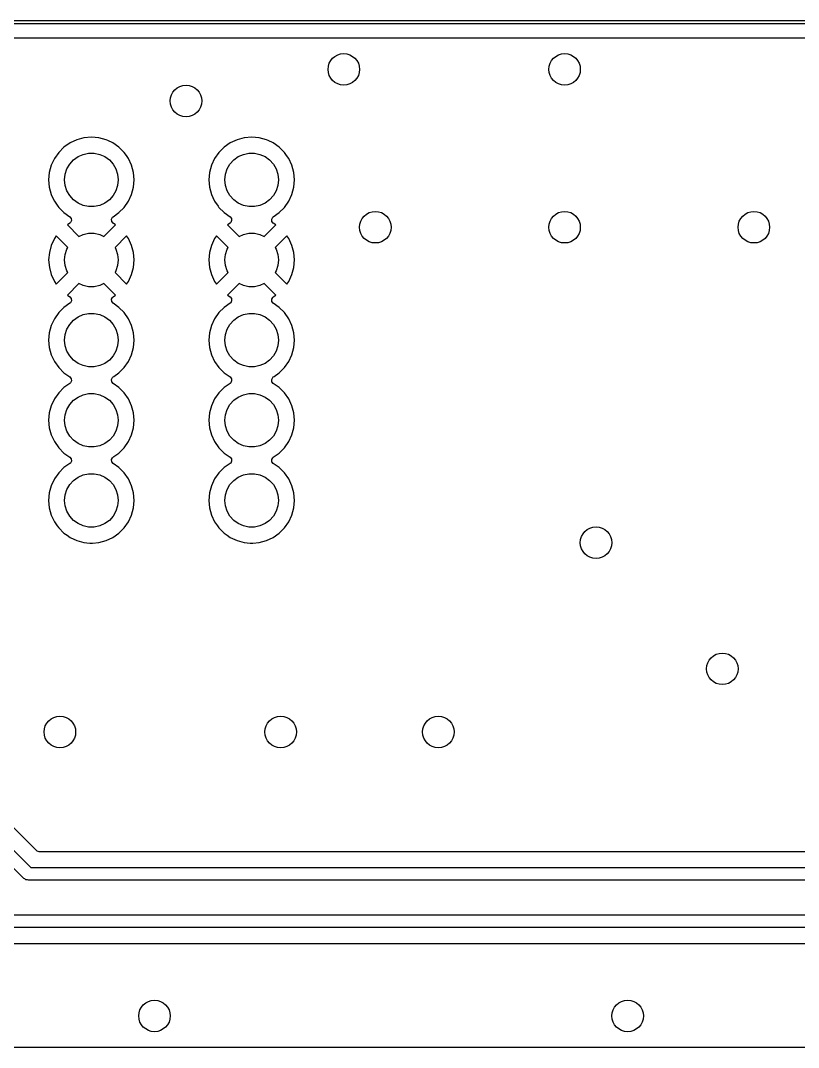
# Model space of a CAD drawing. Extents: x 0.1 to 11.5, y -4.3 to -1.1.
# Drawn here: x 4.124 to 5.095, y -2.382 to -1.1 of the extents above; entities that cross this region are included whole.
import ezdxf

# ---------------------------------------------------------------- set-up
doc = ezdxf.new("R2010")
doc.units = 0
doc.header["$MEASUREMENT"] = 0
doc.layers.add('BLACK', color=7, linetype='CONTINUOUS')

msp = doc.modelspace()

# ---------------------------------------------------------------- linework, layer by layer
at = {"layer": 'BLACK', "linetype": 'CONTINUOUS'}
for p, q in [((0.0787, -1.1004), (11.5354, -1.1004)), ((11.5335, -1.1043), (0.0807, -1.1043)), ((3.9452, -1.122), (5.6611, -1.122)), ((4.1859, -1.253), (4.1783, -1.2583)), ((4.1943, -1.2491), (4.1859, -1.253)), ((4.1859, -1.253), (4.1859, -1.253)), ((4.2033, -1.2467), (4.1943, -1.2491)), ((4.1943, -1.2491), (4.1943, -1.2491)), ((4.2126, -1.2458), (4.2033, -1.2467)), ((4.2033, -1.2467), (4.2033, -1.2467)), ((4.2219, -1.2467), (4.2126, -1.2458)), ((4.2126, -1.2458), (4.2126, -1.2458)), ((4.2309, -1.2491), (4.2219, -1.2467)), ((4.2219, -1.2467), (4.2219, -1.2467)), ((4.233, -1.25), (4.2309, -1.2491)), ((4.2309, -1.2491), (4.2309, -1.2491)), ((4.2309, -1.2491), (4.2309, -1.2491)), ((4.2393, -1.253), (4.233, -1.25)), ((4.2469, -1.2583), (4.2393, -1.253)), ((4.2393, -1.253), (4.2393, -1.253)), ((4.3859, -1.253), (4.3783, -1.2583)), ((4.3943, -1.2491), (4.3859, -1.253)), ((4.3859, -1.253), (4.3859, -1.253)), ((4.4033, -1.2467), (4.3943, -1.2491)), ((4.3943, -1.2491), (4.3943, -1.2491)), ((4.4126, -1.2458), (4.4033, -1.2467)), ((4.4033, -1.2467), (4.4033, -1.2467)), ((4.4219, -1.2467), (4.4126, -1.2458)), ((4.4126, -1.2458), (4.4126, -1.2458)), ((4.4309, -1.2491), (4.4219, -1.2467)), ((4.4219, -1.2467), (4.4219, -1.2467)), ((4.433, -1.25), (4.4309, -1.2491)), ((4.4309, -1.2491), (4.4309, -1.2491)), ((4.4309, -1.2491), (4.4309, -1.2491)), ((4.4393, -1.253), (4.433, -1.25)), ((4.4469, -1.2583), (4.4393, -1.253)), ((4.4393, -1.253), (4.4393, -1.253)), ((4.1717, -1.2649), (4.1664, -1.2725)), ((4.1783, -1.2583), (4.1717, -1.2649)), ((4.1959, -1.2702), (4.2023, -1.2674)), ((4.2023, -1.2674), (4.2091, -1.2659)), ((4.2091, -1.2659), (4.2161, -1.2659)), ((4.2161, -1.2659), (4.2229, -1.2674)), ((4.2229, -1.2674), (4.2293, -1.2702)), ((4.2535, -1.2649), (4.2469, -1.2583)), ((4.2469, -1.2583), (4.2469, -1.2583)), ((4.2562, -1.2688), (4.2535, -1.2649)), ((4.3717, -1.2649), (4.3664, -1.2725)), ((4.3783, -1.2583), (4.3717, -1.2649)), ((4.3959, -1.2702), (4.4023, -1.2674)), ((4.4023, -1.2674), (4.4091, -1.2659)), ((4.4091, -1.2659), (4.4161, -1.2659)), ((4.4161, -1.2659), (4.4229, -1.2674)), ((4.4229, -1.2674), (4.4293, -1.2702)), ((4.4535, -1.2649), (4.4469, -1.2583)), ((4.4469, -1.2583), (4.4469, -1.2583)), ((4.4562, -1.2688), (4.4535, -1.2649)), ((4.1624, -1.281), (4.16, -1.2899)), ((4.1664, -1.2725), (4.1624, -1.281)), ((4.1624, -1.281), (4.1624, -1.281)), ((4.1664, -1.2725), (4.1664, -1.2725)), ((4.182, -1.2856), (4.1855, -1.2795)), ((4.1855, -1.2795), (4.1902, -1.2743)), ((4.1902, -1.2743), (4.1959, -1.2702)), ((4.2293, -1.2702), (4.235, -1.2743)), ((4.235, -1.2743), (4.2397, -1.2795)), ((4.2397, -1.2795), (4.2432, -1.2856)), ((4.2588, -1.2725), (4.2562, -1.2688)), ((4.2628, -1.281), (4.2588, -1.2725)), ((4.2652, -1.2899), (4.2628, -1.281)), ((4.3624, -1.281), (4.36, -1.2899)), ((4.3664, -1.2725), (4.3624, -1.281)), ((4.3624, -1.281), (4.3624, -1.281)), ((4.3664, -1.2725), (4.3664, -1.2725)), ((4.382, -1.2856), (4.3855, -1.2795)), ((4.3855, -1.2795), (4.3902, -1.2743)), ((4.3902, -1.2743), (4.3959, -1.2702)), ((4.4293, -1.2702), (4.435, -1.2743)), ((4.435, -1.2743), (4.4397, -1.2795)), ((4.4397, -1.2795), (4.4432, -1.2856)), ((4.4588, -1.2725), (4.4562, -1.2688)), ((4.4628, -1.281), (4.4588, -1.2725)), ((4.4652, -1.2899), (4.4628, -1.281)), ((4.16, -1.2899), (4.1592, -1.2992)), ((4.16, -1.2899), (4.16, -1.2899)), ((4.1791, -1.2992), (4.1799, -1.2923)), ((4.1799, -1.2923), (4.182, -1.2856)), ((4.2432, -1.2856), (4.2453, -1.2923)), ((4.2453, -1.2923), (4.2461, -1.2992)), ((4.266, -1.2992), (4.2652, -1.2899)), ((4.36, -1.2899), (4.3592, -1.2992)), ((4.36, -1.2899), (4.36, -1.2899)), ((4.3791, -1.2992), (4.3799, -1.2923)), ((4.3799, -1.2923), (4.382, -1.2856)), ((4.4432, -1.2856), (4.4453, -1.2923)), ((4.4453, -1.2923), (4.4461, -1.2992)), ((4.466, -1.2992), (4.4652, -1.2899)), ((4.1592, -1.2992), (4.1592, -1.2992)), ((4.1592, -1.2992), (4.16, -1.3085)), ((4.1799, -1.3062), (4.1791, -1.2992)), ((4.182, -1.3128), (4.1799, -1.3062)), ((4.2453, -1.3062), (4.2432, -1.3128)), ((4.2461, -1.2992), (4.2453, -1.3062)), ((4.2652, -1.3085), (4.266, -1.2992)), ((4.3592, -1.2992), (4.3592, -1.2992)), ((4.3592, -1.2992), (4.36, -1.3085)), ((4.3799, -1.3062), (4.3791, -1.2992)), ((4.382, -1.3128), (4.3799, -1.3062)), ((4.4453, -1.3062), (4.4432, -1.3128)), ((4.4461, -1.2992), (4.4453, -1.3062)), ((4.4652, -1.3085), (4.466, -1.2992)), ((4.16, -1.3085), (4.16, -1.3085)), ((4.16, -1.3085), (4.1624, -1.3175)), ((4.1624, -1.3175), (4.1624, -1.3175)), ((4.1624, -1.3175), (4.1624, -1.3175)), ((4.1624, -1.3175), (4.1642, -1.3213)), ((4.1855, -1.3189), (4.182, -1.3128)), ((4.1902, -1.3241), (4.1855, -1.3189)), ((4.2397, -1.3189), (4.235, -1.3241)), ((4.2432, -1.3128), (4.2397, -1.3189)), ((4.2588, -1.3259), (4.2628, -1.3175)), ((4.2628, -1.3175), (4.2652, -1.3085)), ((4.36, -1.3085), (4.36, -1.3085)), ((4.36, -1.3085), (4.3624, -1.3175)), ((4.3624, -1.3175), (4.3624, -1.3175)), ((4.3624, -1.3175), (4.3624, -1.3175)), ((4.3624, -1.3175), (4.3642, -1.3213)), ((4.3855, -1.3189), (4.382, -1.3128)), ((4.3902, -1.3241), (4.3855, -1.3189)), ((4.4397, -1.3189), (4.435, -1.3241)), ((4.4432, -1.3128), (4.4397, -1.3189)), ((4.4588, -1.3259), (4.4628, -1.3175)), ((4.4628, -1.3175), (4.4652, -1.3085)), ((4.1642, -1.3213), (4.1664, -1.3259)), ((4.1664, -1.3259), (4.1664, -1.3259)), ((4.1664, -1.3259), (4.1706, -1.332)), ((4.1706, -1.332), (4.1717, -1.3335)), ((4.1959, -1.3282), (4.1902, -1.3241)), ((4.2023, -1.331), (4.1959, -1.3282)), ((4.2091, -1.3325), (4.2023, -1.331)), ((4.2161, -1.3325), (4.2091, -1.3325)), ((4.2229, -1.331), (4.2161, -1.3325)), ((4.2293, -1.3282), (4.2229, -1.331)), ((4.235, -1.3241), (4.2293, -1.3282)), ((4.2535, -1.3335), (4.2588, -1.3259)), ((4.3642, -1.3213), (4.3664, -1.3259)), ((4.3664, -1.3259), (4.3664, -1.3259)), ((4.3664, -1.3259), (4.3706, -1.332)), ((4.3706, -1.332), (4.3717, -1.3335)), ((4.3959, -1.3282), (4.3902, -1.3241)), ((4.4023, -1.331), (4.3959, -1.3282)), ((4.4091, -1.3325), (4.4023, -1.331)), ((4.4161, -1.3325), (4.4091, -1.3325)), ((4.4229, -1.331), (4.4161, -1.3325)), ((4.4293, -1.3282), (4.4229, -1.331)), ((4.435, -1.3241), (4.4293, -1.3282)), ((4.4535, -1.3335), (4.4588, -1.3259)), ((4.1717, -1.3335), (4.1783, -1.3401)), ((4.1783, -1.3401), (4.1856, -1.3452)), ((4.1856, -1.3452), (4.1873, -1.3474)), ((4.2388, -1.3459), (4.2396, -1.3452)), ((4.2396, -1.3452), (4.2469, -1.3401)), ((4.2469, -1.3401), (4.2535, -1.3335)), ((4.3717, -1.3335), (4.3783, -1.3401)), ((4.3783, -1.3401), (4.3856, -1.3452)), ((4.3856, -1.3452), (4.3873, -1.3474)), ((4.4388, -1.3459), (4.4396, -1.3452)), ((4.4396, -1.3452), (4.4469, -1.3401)), ((4.4469, -1.3401), (4.4535, -1.3335)), ((4.1856, -1.3532), (4.1826, -1.3553)), ((4.1826, -1.3553), (4.1826, -1.3553)), ((4.1826, -1.3553), (4.197, -1.3697)), ((4.1864, -1.3526), (4.1856, -1.3532)), ((4.1876, -1.3501), (4.1864, -1.3526)), ((4.1873, -1.3474), (4.1876, -1.3501)), ((4.2282, -1.3697), (4.2426, -1.3553)), ((4.2376, -1.3483), (4.2388, -1.3459)), ((4.2379, -1.3511), (4.2376, -1.3483)), ((4.2396, -1.3532), (4.2379, -1.3511)), ((4.2426, -1.3553), (4.2396, -1.3532)), ((4.2426, -1.3553), (4.2426, -1.3553)), ((4.3856, -1.3532), (4.3826, -1.3553)), ((4.3826, -1.3553), (4.3826, -1.3553)), ((4.3826, -1.3553), (4.397, -1.3697)), ((4.3864, -1.3526), (4.3856, -1.3532)), ((4.3876, -1.3501), (4.3864, -1.3526)), ((4.3873, -1.3474), (4.3876, -1.3501)), ((4.4282, -1.3697), (4.4426, -1.3553)), ((4.4376, -1.3483), (4.4388, -1.3459)), ((4.4379, -1.3511), (4.4376, -1.3483)), ((4.4396, -1.3532), (4.4379, -1.3511)), ((4.4426, -1.3553), (4.4396, -1.3532)), ((4.4426, -1.3553), (4.4426, -1.3553)), ((4.1687, -1.3692), (4.1664, -1.3725)), ((4.1831, -1.3837), (4.1687, -1.3692)), ((4.197, -1.3697), (4.2023, -1.3674)), ((4.2023, -1.3674), (4.2091, -1.3659)), ((4.2091, -1.3659), (4.2161, -1.3659)), ((4.2161, -1.3659), (4.2229, -1.3674)), ((4.2229, -1.3674), (4.2282, -1.3697)), ((4.2565, -1.3692), (4.2421, -1.3837)), ((4.2588, -1.3725), (4.2565, -1.3692)), ((4.2565, -1.3692), (4.2565, -1.3692)), ((4.3687, -1.3692), (4.3664, -1.3725)), ((4.3831, -1.3837), (4.3687, -1.3692)), ((4.397, -1.3697), (4.4023, -1.3674)), ((4.4023, -1.3674), (4.4091, -1.3659)), ((4.4091, -1.3659), (4.4161, -1.3659)), ((4.4161, -1.3659), (4.4229, -1.3674)), ((4.4229, -1.3674), (4.4282, -1.3697)), ((4.4565, -1.3692), (4.4421, -1.3837)), ((4.4588, -1.3725), (4.4565, -1.3692)), ((4.4565, -1.3692), (4.4565, -1.3692)), ((4.1625, -1.381), (4.1601, -1.3899)), ((4.1664, -1.3725), (4.1625, -1.381)), ((4.1625, -1.381), (4.1625, -1.381)), ((4.182, -1.3856), (4.1831, -1.3837)), ((4.2421, -1.3837), (4.2432, -1.3856)), ((4.2627, -1.381), (4.2588, -1.3725)), ((4.2588, -1.3725), (4.2588, -1.3725)), ((4.2651, -1.3899), (4.2627, -1.381)), ((4.2627, -1.381), (4.2627, -1.381)), ((4.3625, -1.381), (4.3601, -1.3899)), ((4.3664, -1.3725), (4.3625, -1.381)), ((4.3625, -1.381), (4.3625, -1.381)), ((4.382, -1.3856), (4.3831, -1.3837)), ((4.4421, -1.3837), (4.4432, -1.3856)), ((4.4627, -1.381), (4.4588, -1.3725)), ((4.4588, -1.3725), (4.4588, -1.3725)), ((4.4651, -1.3899), (4.4627, -1.381)), ((4.4627, -1.381), (4.4627, -1.381)), ((4.1601, -1.3899), (4.1592, -1.3992)), ((4.1601, -1.3899), (4.1601, -1.3899)), ((4.1791, -1.3992), (4.1799, -1.3923)), ((4.1799, -1.3923), (4.182, -1.3856)), ((4.2432, -1.3856), (4.2453, -1.3923)), ((4.2453, -1.3923), (4.2461, -1.3992)), ((4.266, -1.3992), (4.2651, -1.3899)), ((4.2651, -1.3899), (4.2651, -1.3899)), ((4.3601, -1.3899), (4.3592, -1.3992)), ((4.3601, -1.3899), (4.3601, -1.3899)), ((4.3791, -1.3992), (4.3799, -1.3923)), ((4.3799, -1.3923), (4.382, -1.3856)), ((4.4432, -1.3856), (4.4453, -1.3923)), ((4.4453, -1.3923), (4.4461, -1.3992)), ((4.466, -1.3992), (4.4651, -1.3899)), ((4.4651, -1.3899), (4.4651, -1.3899)), ((4.1592, -1.3992), (4.1592, -1.3992)), ((4.1592, -1.3992), (4.1601, -1.4085)), ((4.1601, -1.4085), (4.1601, -1.4085)), ((4.1601, -1.4085), (4.1625, -1.4175)), ((4.1799, -1.4062), (4.1791, -1.3992)), ((4.182, -1.4128), (4.1799, -1.4062)), ((4.2453, -1.4062), (4.2432, -1.4128)), ((4.2461, -1.3992), (4.2453, -1.4062)), ((4.2627, -1.4175), (4.2651, -1.4085)), ((4.2651, -1.4085), (4.266, -1.3992)), ((4.2651, -1.4085), (4.2651, -1.4085)), ((4.266, -1.3992), (4.266, -1.3992)), ((4.3592, -1.3992), (4.3592, -1.3992)), ((4.3592, -1.3992), (4.3601, -1.4085)), ((4.3601, -1.4085), (4.3601, -1.4085)), ((4.3601, -1.4085), (4.3625, -1.4175)), ((4.3799, -1.4062), (4.3791, -1.3992)), ((4.382, -1.4128), (4.3799, -1.4062)), ((4.4453, -1.4062), (4.4432, -1.4128)), ((4.4461, -1.3992), (4.4453, -1.4062)), ((4.4627, -1.4175), (4.4651, -1.4085)), ((4.4651, -1.4085), (4.466, -1.3992)), ((4.4651, -1.4085), (4.4651, -1.4085)), ((4.466, -1.3992), (4.466, -1.3992)), ((4.1625, -1.4175), (4.1625, -1.4175)), ((4.1625, -1.4175), (4.1664, -1.4259)), ((4.1687, -1.4292), (4.1831, -1.4148)), ((4.1831, -1.4148), (4.182, -1.4128)), ((4.2432, -1.4128), (4.2421, -1.4148)), ((4.2421, -1.4148), (4.2565, -1.4292)), ((4.2588, -1.4259), (4.2627, -1.4175)), ((4.2627, -1.4175), (4.2627, -1.4175)), ((4.3625, -1.4175), (4.3625, -1.4175)), ((4.3625, -1.4175), (4.3664, -1.4259)), ((4.3687, -1.4292), (4.3831, -1.4148)), ((4.3831, -1.4148), (4.382, -1.4128)), ((4.4432, -1.4128), (4.4421, -1.4148)), ((4.4421, -1.4148), (4.4565, -1.4292)), ((4.4588, -1.4259), (4.4627, -1.4175)), ((4.4627, -1.4175), (4.4627, -1.4175)), ((4.1664, -1.4259), (4.1664, -1.4259)), ((4.1664, -1.4259), (4.1687, -1.4292)), ((4.1687, -1.4292), (4.1687, -1.4292)), ((4.197, -1.4287), (4.1826, -1.4431)), ((4.2023, -1.431), (4.197, -1.4287)), ((4.2091, -1.4325), (4.2023, -1.431)), ((4.2161, -1.4325), (4.2091, -1.4325)), ((4.2229, -1.431), (4.2161, -1.4325)), ((4.2282, -1.4287), (4.2229, -1.431)), ((4.2426, -1.4431), (4.2282, -1.4287)), ((4.2565, -1.4292), (4.2588, -1.4259)), ((4.2565, -1.4292), (4.2565, -1.4292)), ((4.2588, -1.4259), (4.2588, -1.4259)), ((4.3664, -1.4259), (4.3664, -1.4259)), ((4.3664, -1.4259), (4.3687, -1.4292)), ((4.3687, -1.4292), (4.3687, -1.4292)), ((4.397, -1.4287), (4.3826, -1.4431)), ((4.4023, -1.431), (4.397, -1.4287)), ((4.4091, -1.4325), (4.4023, -1.431)), ((4.4161, -1.4325), (4.4091, -1.4325)), ((4.4229, -1.431), (4.4161, -1.4325)), ((4.4282, -1.4287), (4.4229, -1.431)), ((4.4426, -1.4431), (4.4282, -1.4287)), ((4.4565, -1.4292), (4.4588, -1.4259)), ((4.4565, -1.4292), (4.4565, -1.4292)), ((4.4588, -1.4259), (4.4588, -1.4259)), ((4.1826, -1.4431), (4.1856, -1.4452)), ((4.1856, -1.4452), (4.1873, -1.4474)), ((4.1873, -1.4474), (4.1876, -1.4501)), ((4.2376, -1.4483), (4.2388, -1.4459)), ((4.2388, -1.4459), (4.2396, -1.4452)), ((4.2396, -1.4452), (4.2426, -1.4431)), ((4.3826, -1.4431), (4.3856, -1.4452)), ((4.3856, -1.4452), (4.3873, -1.4474)), ((4.3873, -1.4474), (4.3876, -1.4501)), ((4.4376, -1.4483), (4.4388, -1.4459)), ((4.4388, -1.4459), (4.4396, -1.4452)), ((4.4396, -1.4452), (4.4426, -1.4431)), ((4.1783, -1.4583), (4.1717, -1.4649)), ((4.1856, -1.4532), (4.1783, -1.4583)), ((4.1864, -1.4525), (4.1856, -1.4532)), ((4.1876, -1.4501), (4.1864, -1.4525)), ((4.2379, -1.4511), (4.2376, -1.4483)), ((4.2396, -1.4532), (4.2379, -1.4511)), ((4.2469, -1.4583), (4.2396, -1.4532)), ((4.2535, -1.4649), (4.2469, -1.4583)), ((4.2469, -1.4583), (4.2469, -1.4583)), ((4.3783, -1.4583), (4.3717, -1.4649)), ((4.3856, -1.4532), (4.3783, -1.4583)), ((4.3864, -1.4525), (4.3856, -1.4532)), ((4.3876, -1.4501), (4.3864, -1.4525)), ((4.4379, -1.4511), (4.4376, -1.4483)), ((4.4396, -1.4532), (4.4379, -1.4511)), ((4.4469, -1.4583), (4.4396, -1.4532)), ((4.4535, -1.4649), (4.4469, -1.4583)), ((4.4469, -1.4583), (4.4469, -1.4583)), ((4.1664, -1.4725), (4.1624, -1.481)), ((4.1717, -1.4649), (4.1664, -1.4725)), ((4.1664, -1.4725), (4.1664, -1.4725)), ((4.1902, -1.4743), (4.1959, -1.4702)), ((4.1959, -1.4702), (4.2023, -1.4674)), ((4.2023, -1.4674), (4.2091, -1.4659)), ((4.2091, -1.4659), (4.2161, -1.4659)), ((4.2161, -1.4659), (4.2229, -1.4674)), ((4.2229, -1.4674), (4.2293, -1.4702)), ((4.2293, -1.4702), (4.235, -1.4743)), ((4.2588, -1.4725), (4.2535, -1.4649)), ((4.2535, -1.4649), (4.2535, -1.4649)), ((4.2628, -1.481), (4.2588, -1.4725)), ((4.3664, -1.4725), (4.3624, -1.481)), ((4.3717, -1.4649), (4.3664, -1.4725)), ((4.3664, -1.4725), (4.3664, -1.4725)), ((4.3902, -1.4743), (4.3959, -1.4702)), ((4.3959, -1.4702), (4.4023, -1.4674)), ((4.4023, -1.4674), (4.4091, -1.4659)), ((4.4091, -1.4659), (4.4161, -1.4659)), ((4.4161, -1.4659), (4.4229, -1.4674)), ((4.4229, -1.4674), (4.4293, -1.4702)), ((4.4293, -1.4702), (4.435, -1.4743)), ((4.4588, -1.4725), (4.4535, -1.4649)), ((4.4535, -1.4649), (4.4535, -1.4649)), ((4.4628, -1.481), (4.4588, -1.4725)), ((4.1624, -1.481), (4.16, -1.4899)), ((4.1624, -1.481), (4.1624, -1.481)), ((4.1799, -1.4923), (4.182, -1.4856)), ((4.182, -1.4856), (4.1855, -1.4795)), ((4.1855, -1.4795), (4.1902, -1.4743)), ((4.235, -1.4743), (4.2397, -1.4795)), ((4.2397, -1.4795), (4.2432, -1.4856)), ((4.2432, -1.4856), (4.2453, -1.4923)), ((4.2652, -1.4899), (4.2628, -1.481)), ((4.3624, -1.481), (4.36, -1.4899)), ((4.3624, -1.481), (4.3624, -1.481)), ((4.3799, -1.4923), (4.382, -1.4856)), ((4.382, -1.4856), (4.3855, -1.4795)), ((4.3855, -1.4795), (4.3902, -1.4743)), ((4.435, -1.4743), (4.4397, -1.4795)), ((4.4397, -1.4795), (4.4432, -1.4856)), ((4.4432, -1.4856), (4.4453, -1.4923)), ((4.4652, -1.4899), (4.4628, -1.481)), ((4.16, -1.4899), (4.1592, -1.4992)), ((4.1592, -1.4992), (4.1592, -1.4992)), ((4.1592, -1.4992), (4.16, -1.5085)), ((4.16, -1.4899), (4.16, -1.4899)), ((4.1791, -1.4992), (4.1799, -1.4923)), ((4.1799, -1.5062), (4.1791, -1.4992)), ((4.2453, -1.4923), (4.2461, -1.4992)), ((4.2461, -1.4992), (4.2453, -1.5062)), ((4.266, -1.4992), (4.2652, -1.4899)), ((4.2652, -1.5085), (4.266, -1.4992)), ((4.36, -1.4899), (4.3592, -1.4992)), ((4.3592, -1.4992), (4.3592, -1.4992)), ((4.3592, -1.4992), (4.36, -1.5085)), ((4.36, -1.4899), (4.36, -1.4899)), ((4.3791, -1.4992), (4.3799, -1.4923)), ((4.3799, -1.5062), (4.3791, -1.4992)), ((4.4453, -1.4923), (4.4461, -1.4992)), ((4.4461, -1.4992), (4.4453, -1.5062)), ((4.466, -1.4992), (4.4652, -1.4899)), ((4.4652, -1.5085), (4.466, -1.4992)), ((4.16, -1.5085), (4.16, -1.5085)), ((4.16, -1.5085), (4.1624, -1.5175)), ((4.182, -1.5128), (4.1799, -1.5062)), ((4.2453, -1.5062), (4.2432, -1.5128)), ((4.2628, -1.5175), (4.2652, -1.5085)), ((4.36, -1.5085), (4.36, -1.5085)), ((4.36, -1.5085), (4.3624, -1.5175)), ((4.382, -1.5128), (4.3799, -1.5062)), ((4.4453, -1.5062), (4.4432, -1.5128)), ((4.4628, -1.5175), (4.4652, -1.5085)), ((4.1624, -1.5175), (4.1624, -1.5175)), ((4.1624, -1.5175), (4.1624, -1.5175)), ((4.1624, -1.5175), (4.1664, -1.5259)), ((4.1855, -1.5189), (4.182, -1.5128)), ((4.1902, -1.5241), (4.1855, -1.5189)), ((4.1959, -1.5282), (4.1902, -1.5241)), ((4.235, -1.5241), (4.2293, -1.5282)), ((4.2397, -1.5189), (4.235, -1.5241)), ((4.2432, -1.5128), (4.2397, -1.5189)), ((4.2588, -1.5259), (4.2628, -1.5175)), ((4.3624, -1.5175), (4.3624, -1.5175)), ((4.3624, -1.5175), (4.3624, -1.5175)), ((4.3624, -1.5175), (4.3664, -1.5259)), ((4.3855, -1.5189), (4.382, -1.5128)), ((4.3902, -1.5241), (4.3855, -1.5189)), ((4.3959, -1.5282), (4.3902, -1.5241)), ((4.435, -1.5241), (4.4293, -1.5282)), ((4.4397, -1.5189), (4.435, -1.5241)), ((4.4432, -1.5128), (4.4397, -1.5189)), ((4.4588, -1.5259), (4.4628, -1.5175)), ((4.1664, -1.5259), (4.1664, -1.5259)), ((4.1664, -1.5259), (4.1717, -1.5335)), ((4.1717, -1.5335), (4.1717, -1.5335)), ((4.1717, -1.5335), (4.1783, -1.5401)), ((4.2023, -1.531), (4.1959, -1.5282)), ((4.2091, -1.5325), (4.2023, -1.531)), ((4.2161, -1.5325), (4.2091, -1.5325)), ((4.2229, -1.531), (4.2161, -1.5325)), ((4.2293, -1.5282), (4.2229, -1.531)), ((4.2469, -1.5401), (4.2535, -1.5335)), ((4.2535, -1.5335), (4.2588, -1.5259)), ((4.3664, -1.5259), (4.3664, -1.5259)), ((4.3664, -1.5259), (4.3717, -1.5335)), ((4.3717, -1.5335), (4.3717, -1.5335)), ((4.3717, -1.5335), (4.3783, -1.5401)), ((4.4023, -1.531), (4.3959, -1.5282)), ((4.4091, -1.5325), (4.4023, -1.531)), ((4.4161, -1.5325), (4.4091, -1.5325)), ((4.4229, -1.531), (4.4161, -1.5325)), ((4.4293, -1.5282), (4.4229, -1.531)), ((4.4469, -1.5401), (4.4535, -1.5335)), ((4.4535, -1.5335), (4.4588, -1.5259)), ((4.1783, -1.5401), (4.1783, -1.5401)), ((4.1783, -1.5401), (4.1856, -1.5452)), ((4.1856, -1.5452), (4.1873, -1.5474)), ((4.1876, -1.5501), (4.1864, -1.5526)), ((4.1873, -1.5474), (4.1876, -1.5501)), ((4.2376, -1.5483), (4.2388, -1.5459)), ((4.2379, -1.5511), (4.2376, -1.5483)), ((4.2388, -1.5459), (4.2396, -1.5452)), ((4.2396, -1.5452), (4.2405, -1.5446)), ((4.2405, -1.5446), (4.2469, -1.5401)), ((4.3783, -1.5401), (4.3783, -1.5401)), ((4.3783, -1.5401), (4.3856, -1.5452)), ((4.3856, -1.5452), (4.3873, -1.5474)), ((4.3876, -1.5501), (4.3864, -1.5526)), ((4.3873, -1.5474), (4.3876, -1.5501)), ((4.4376, -1.5483), (4.4388, -1.5459)), ((4.4379, -1.5511), (4.4376, -1.5483)), ((4.4388, -1.5459), (4.4396, -1.5452)), ((4.4396, -1.5452), (4.4405, -1.5446)), ((4.4405, -1.5446), (4.4469, -1.5401)), ((4.1783, -1.5583), (4.1717, -1.5649)), ((4.1856, -1.5532), (4.1783, -1.5583)), ((4.1864, -1.5526), (4.1856, -1.5532)), ((4.2396, -1.5532), (4.2379, -1.5511)), ((4.2469, -1.5583), (4.2396, -1.5532)), ((4.2535, -1.5649), (4.2469, -1.5583)), ((4.2469, -1.5583), (4.2469, -1.5583)), ((4.3783, -1.5583), (4.3717, -1.5649)), ((4.3856, -1.5532), (4.3783, -1.5583)), ((4.3864, -1.5526), (4.3856, -1.5532)), ((4.4396, -1.5532), (4.4379, -1.5511)), ((4.4469, -1.5583), (4.4396, -1.5532)), ((4.4535, -1.5649), (4.4469, -1.5583)), ((4.4469, -1.5583), (4.4469, -1.5583)), ((4.1664, -1.5725), (4.1624, -1.581)), ((4.1717, -1.5649), (4.1664, -1.5725)), ((4.1664, -1.5725), (4.1664, -1.5725)), ((4.1855, -1.5795), (4.1902, -1.5743)), ((4.1902, -1.5743), (4.1959, -1.5702)), ((4.1959, -1.5702), (4.2023, -1.5674)), ((4.2023, -1.5674), (4.2091, -1.5659)), ((4.2091, -1.5659), (4.2161, -1.5659)), ((4.2161, -1.5659), (4.2229, -1.5674)), ((4.2229, -1.5674), (4.2293, -1.5702)), ((4.2293, -1.5702), (4.235, -1.5743)), ((4.235, -1.5743), (4.2397, -1.5795)), ((4.2588, -1.5725), (4.2535, -1.5649)), ((4.2535, -1.5649), (4.2535, -1.5649)), ((4.2628, -1.581), (4.2588, -1.5725)), ((4.3664, -1.5725), (4.3624, -1.581)), ((4.3717, -1.5649), (4.3664, -1.5725)), ((4.3664, -1.5725), (4.3664, -1.5725)), ((4.3855, -1.5795), (4.3902, -1.5743)), ((4.3902, -1.5743), (4.3959, -1.5702)), ((4.3959, -1.5702), (4.4023, -1.5674)), ((4.4023, -1.5674), (4.4091, -1.5659)), ((4.4091, -1.5659), (4.4161, -1.5659)), ((4.4161, -1.5659), (4.4229, -1.5674)), ((4.4229, -1.5674), (4.4293, -1.5702)), ((4.4293, -1.5702), (4.435, -1.5743)), ((4.435, -1.5743), (4.4397, -1.5795)), ((4.4588, -1.5725), (4.4535, -1.5649)), ((4.4535, -1.5649), (4.4535, -1.5649)), ((4.4628, -1.581), (4.4588, -1.5725)), ((4.1624, -1.581), (4.16, -1.5899)), ((4.1624, -1.581), (4.1624, -1.581)), ((4.1799, -1.5923), (4.182, -1.5856)), ((4.182, -1.5856), (4.1855, -1.5795)), ((4.2397, -1.5795), (4.2432, -1.5856)), ((4.2432, -1.5856), (4.2453, -1.5923)), ((4.2652, -1.5899), (4.2628, -1.581)), ((4.3624, -1.581), (4.36, -1.5899)), ((4.3624, -1.581), (4.3624, -1.581)), ((4.3799, -1.5923), (4.382, -1.5856)), ((4.382, -1.5856), (4.3855, -1.5795)), ((4.4397, -1.5795), (4.4432, -1.5856)), ((4.4432, -1.5856), (4.4453, -1.5923)), ((4.4652, -1.5899), (4.4628, -1.581)), ((4.16, -1.5899), (4.1592, -1.5992)), ((4.1592, -1.5992), (4.1592, -1.5992)), ((4.1592, -1.5992), (4.16, -1.6085)), ((4.16, -1.5899), (4.16, -1.5899)), ((4.1791, -1.5992), (4.1799, -1.5923)), ((4.1799, -1.6062), (4.1791, -1.5992)), ((4.2453, -1.5923), (4.2461, -1.5992)), ((4.2461, -1.5992), (4.2453, -1.6062)), ((4.266, -1.5992), (4.2652, -1.5899)), ((4.2652, -1.6085), (4.266, -1.5992)), ((4.36, -1.5899), (4.3592, -1.5992)), ((4.3592, -1.5992), (4.3592, -1.5992)), ((4.3592, -1.5992), (4.36, -1.6085)), ((4.36, -1.5899), (4.36, -1.5899)), ((4.3791, -1.5992), (4.3799, -1.5923)), ((4.3799, -1.6062), (4.3791, -1.5992)), ((4.4453, -1.5923), (4.4461, -1.5992)), ((4.4461, -1.5992), (4.4453, -1.6062)), ((4.466, -1.5992), (4.4652, -1.5899)), ((4.4652, -1.6085), (4.466, -1.5992)), ((4.16, -1.6085), (4.16, -1.6085)), ((4.16, -1.6085), (4.1624, -1.6175)), ((4.182, -1.6128), (4.1799, -1.6062)), ((4.1855, -1.6189), (4.182, -1.6128)), ((4.2432, -1.6128), (4.2397, -1.6189)), ((4.2453, -1.6062), (4.2432, -1.6128)), ((4.2628, -1.6175), (4.2652, -1.6085)), ((4.36, -1.6085), (4.36, -1.6085)), ((4.36, -1.6085), (4.3624, -1.6175)), ((4.382, -1.6128), (4.3799, -1.6062)), ((4.3855, -1.6189), (4.382, -1.6128)), ((4.4432, -1.6128), (4.4397, -1.6189)), ((4.4453, -1.6062), (4.4432, -1.6128)), ((4.4628, -1.6175), (4.4652, -1.6085)), ((4.1624, -1.6175), (4.1624, -1.6175)), ((4.1624, -1.6175), (4.1624, -1.6175)), ((4.1624, -1.6175), (4.1664, -1.6259)), ((4.1664, -1.6259), (4.1664, -1.6259)), ((4.1664, -1.6259), (4.1717, -1.6335)), ((4.1902, -1.6241), (4.1855, -1.6189)), ((4.1959, -1.6282), (4.1902, -1.6241)), ((4.235, -1.6241), (4.2293, -1.6282)), ((4.2397, -1.6189), (4.235, -1.6241)), ((4.2535, -1.6335), (4.2588, -1.6259)), ((4.2588, -1.6259), (4.2628, -1.6175)), ((4.3624, -1.6175), (4.3624, -1.6175)), ((4.3624, -1.6175), (4.3624, -1.6175)), ((4.3624, -1.6175), (4.3664, -1.6259)), ((4.3664, -1.6259), (4.3664, -1.6259)), ((4.3664, -1.6259), (4.3717, -1.6335)), ((4.3902, -1.6241), (4.3855, -1.6189)), ((4.3959, -1.6282), (4.3902, -1.6241)), ((4.435, -1.6241), (4.4293, -1.6282)), ((4.4397, -1.6189), (4.435, -1.6241)), ((4.4535, -1.6335), (4.4588, -1.6259)), ((4.4588, -1.6259), (4.4628, -1.6175)), ((4.1717, -1.6335), (4.1717, -1.6335)), ((4.1717, -1.6335), (4.1783, -1.6401)), ((4.1783, -1.6401), (4.1783, -1.6401)), ((4.1783, -1.6401), (4.1856, -1.6452)), ((4.2023, -1.631), (4.1959, -1.6282)), ((4.2091, -1.6325), (4.2023, -1.631)), ((4.2161, -1.6325), (4.2091, -1.6325)), ((4.2229, -1.631), (4.2161, -1.6325)), ((4.2293, -1.6282), (4.2229, -1.631)), ((4.2405, -1.6446), (4.2469, -1.6401)), ((4.2469, -1.6401), (4.2535, -1.6335)), ((4.3717, -1.6335), (4.3717, -1.6335)), ((4.3717, -1.6335), (4.3783, -1.6401)), ((4.3783, -1.6401), (4.3783, -1.6401)), ((4.3783, -1.6401), (4.3856, -1.6452)), ((4.4023, -1.631), (4.3959, -1.6282)), ((4.4091, -1.6325), (4.4023, -1.631)), ((4.4161, -1.6325), (4.4091, -1.6325)), ((4.4229, -1.631), (4.4161, -1.6325)), ((4.4293, -1.6282), (4.4229, -1.631)), ((4.4405, -1.6446), (4.4469, -1.6401)), ((4.4469, -1.6401), (4.4535, -1.6335)), ((4.1856, -1.6452), (4.1873, -1.6474)), ((4.1864, -1.6526), (4.1856, -1.6532)), ((4.1876, -1.6501), (4.1864, -1.6526)), ((4.1873, -1.6474), (4.1876, -1.6501)), ((4.2376, -1.6483), (4.2388, -1.6459)), ((4.2379, -1.6511), (4.2376, -1.6483)), ((4.2396, -1.6532), (4.2379, -1.6511)), ((4.2388, -1.6459), (4.2396, -1.6452)), ((4.2396, -1.6452), (4.2405, -1.6446)), ((4.3856, -1.6452), (4.3873, -1.6474)), ((4.3864, -1.6526), (4.3856, -1.6532)), ((4.3876, -1.6501), (4.3864, -1.6526)), ((4.3873, -1.6474), (4.3876, -1.6501)), ((4.4376, -1.6483), (4.4388, -1.6459)), ((4.4379, -1.6511), (4.4376, -1.6483)), ((4.4396, -1.6532), (4.4379, -1.6511)), ((4.4388, -1.6459), (4.4396, -1.6452)), ((4.4396, -1.6452), (4.4405, -1.6446)), ((4.1717, -1.6649), (4.1664, -1.6725)), ((4.1783, -1.6583), (4.1717, -1.6649)), ((4.1856, -1.6532), (4.1783, -1.6583)), ((4.2023, -1.6674), (4.2091, -1.6659)), ((4.2091, -1.6659), (4.2161, -1.6659)), ((4.2161, -1.6659), (4.2229, -1.6674)), ((4.2469, -1.6583), (4.2396, -1.6532)), ((4.2535, -1.6649), (4.2469, -1.6583)), ((4.2469, -1.6583), (4.2469, -1.6583)), ((4.2588, -1.6725), (4.2535, -1.6649)), ((4.3717, -1.6649), (4.3664, -1.6725)), ((4.3783, -1.6583), (4.3717, -1.6649)), ((4.3856, -1.6532), (4.3783, -1.6583)), ((4.4023, -1.6674), (4.4091, -1.6659)), ((4.4091, -1.6659), (4.4161, -1.6659)), ((4.4161, -1.6659), (4.4229, -1.6674)), ((4.4469, -1.6583), (4.4396, -1.6532)), ((4.4535, -1.6649), (4.4469, -1.6583)), ((4.4469, -1.6583), (4.4469, -1.6583)), ((4.4588, -1.6725), (4.4535, -1.6649)), ((4.1664, -1.6725), (4.1624, -1.681)), ((4.1664, -1.6725), (4.1664, -1.6725)), ((4.1855, -1.6795), (4.1902, -1.6743)), ((4.1902, -1.6743), (4.1959, -1.6702)), ((4.1959, -1.6702), (4.2023, -1.6674)), ((4.2229, -1.6674), (4.2293, -1.6702)), ((4.2293, -1.6702), (4.235, -1.6743)), ((4.235, -1.6743), (4.2397, -1.6795)), ((4.2628, -1.681), (4.2588, -1.6725)), ((4.2588, -1.6725), (4.2588, -1.6725)), ((4.3664, -1.6725), (4.3624, -1.681)), ((4.3664, -1.6725), (4.3664, -1.6725)), ((4.3855, -1.6795), (4.3902, -1.6743)), ((4.3902, -1.6743), (4.3959, -1.6702)), ((4.3959, -1.6702), (4.4023, -1.6674)), ((4.4229, -1.6674), (4.4293, -1.6702)), ((4.4293, -1.6702), (4.435, -1.6743)), ((4.435, -1.6743), (4.4397, -1.6795)), ((4.4628, -1.681), (4.4588, -1.6725)), ((4.4588, -1.6725), (4.4588, -1.6725)), ((4.16, -1.6899), (4.1592, -1.6992)), ((4.1624, -1.681), (4.16, -1.6899)), ((4.16, -1.6899), (4.16, -1.6899)), ((4.1624, -1.681), (4.1624, -1.681)), ((4.1799, -1.6923), (4.182, -1.6856)), ((4.182, -1.6856), (4.1855, -1.6795)), ((4.2397, -1.6795), (4.2432, -1.6856)), ((4.2432, -1.6856), (4.2453, -1.6923)), ((4.2652, -1.6899), (4.2628, -1.681)), ((4.266, -1.6992), (4.2652, -1.6899)), ((4.36, -1.6899), (4.3592, -1.6992)), ((4.3624, -1.681), (4.36, -1.6899)), ((4.36, -1.6899), (4.36, -1.6899)), ((4.3624, -1.681), (4.3624, -1.681)), ((4.3799, -1.6923), (4.382, -1.6856)), ((4.382, -1.6856), (4.3855, -1.6795)), ((4.4397, -1.6795), (4.4432, -1.6856)), ((4.4432, -1.6856), (4.4453, -1.6923)), ((4.4652, -1.6899), (4.4628, -1.681)), ((4.466, -1.6992), (4.4652, -1.6899)), ((3.6733, -1.6936), (4.1371, -2.1575)), ((4.1592, -1.6992), (4.1592, -1.6992)), ((4.1592, -1.6992), (4.16, -1.7085)), ((4.1791, -1.6992), (4.1799, -1.6923)), ((4.1799, -1.7062), (4.1791, -1.6992)), ((4.2453, -1.6923), (4.2461, -1.6992)), ((4.2461, -1.6992), (4.2453, -1.7062)), ((4.2652, -1.7085), (4.266, -1.6992)), ((4.3592, -1.6992), (4.3592, -1.6992)), ((4.3592, -1.6992), (4.36, -1.7085)), ((4.3791, -1.6992), (4.3799, -1.6923)), ((4.3799, -1.7062), (4.3791, -1.6992)), ((4.4453, -1.6923), (4.4461, -1.6992)), ((4.4461, -1.6992), (4.4453, -1.7062)), ((4.4652, -1.7085), (4.466, -1.6992)), ((4.1283, -2.1709), (3.6645, -1.7071)), ((4.16, -1.7085), (4.16, -1.7085)), ((4.16, -1.7085), (4.1624, -1.7175)), ((4.182, -1.7128), (4.1799, -1.7062)), ((4.1855, -1.7189), (4.182, -1.7128)), ((4.2432, -1.7128), (4.2397, -1.7189)), ((4.2453, -1.7062), (4.2432, -1.7128)), ((4.2628, -1.7175), (4.2652, -1.7085)), ((4.36, -1.7085), (4.36, -1.7085)), ((4.36, -1.7085), (4.3624, -1.7175)), ((4.382, -1.7128), (4.3799, -1.7062)), ((4.3855, -1.7189), (4.382, -1.7128)), ((4.4432, -1.7128), (4.4397, -1.7189)), ((4.4453, -1.7062), (4.4432, -1.7128)), ((4.4628, -1.7175), (4.4652, -1.7085)), ((4.1624, -1.7175), (4.1624, -1.7175)), ((4.1624, -1.7175), (4.1624, -1.7175)), ((4.1624, -1.7175), (4.1664, -1.7259)), ((4.1664, -1.7259), (4.1664, -1.7259)), ((4.1664, -1.7259), (4.1664, -1.7259)), ((4.1664, -1.7259), (4.1699, -1.7309)), ((4.1902, -1.7241), (4.1855, -1.7189)), ((4.1959, -1.7282), (4.1902, -1.7241)), ((4.2023, -1.731), (4.1959, -1.7282)), ((4.2293, -1.7282), (4.2229, -1.731)), ((4.235, -1.7241), (4.2293, -1.7282)), ((4.2397, -1.7189), (4.235, -1.7241)), ((4.2535, -1.7335), (4.2588, -1.7259)), ((4.2588, -1.7259), (4.2628, -1.7175)), ((4.3624, -1.7175), (4.3624, -1.7175)), ((4.3624, -1.7175), (4.3624, -1.7175)), ((4.3624, -1.7175), (4.3664, -1.7259)), ((4.3664, -1.7259), (4.3664, -1.7259)), ((4.3664, -1.7259), (4.3664, -1.7259)), ((4.3664, -1.7259), (4.3699, -1.7309)), ((4.3902, -1.7241), (4.3855, -1.7189)), ((4.3959, -1.7282), (4.3902, -1.7241)), ((4.4023, -1.731), (4.3959, -1.7282)), ((4.4293, -1.7282), (4.4229, -1.731)), ((4.435, -1.7241), (4.4293, -1.7282)), ((4.4397, -1.7189), (4.435, -1.7241)), ((4.4535, -1.7335), (4.4588, -1.7259)), ((4.4588, -1.7259), (4.4628, -1.7175)), ((4.1699, -1.7309), (4.1717, -1.7335)), ((4.1717, -1.7335), (4.1783, -1.7401)), ((4.1783, -1.7401), (4.1821, -1.7428)), ((4.1821, -1.7428), (4.1859, -1.7454)), ((4.2091, -1.7325), (4.2023, -1.731)), ((4.2161, -1.7325), (4.2091, -1.7325)), ((4.2229, -1.731), (4.2161, -1.7325)), ((4.2393, -1.7454), (4.2469, -1.7401)), ((4.2469, -1.7401), (4.2535, -1.7335)), ((4.3699, -1.7309), (4.3717, -1.7335)), ((4.3717, -1.7335), (4.3783, -1.7401)), ((4.3783, -1.7401), (4.3821, -1.7428)), ((4.3821, -1.7428), (4.3859, -1.7454)), ((4.4091, -1.7325), (4.4023, -1.731)), ((4.4161, -1.7325), (4.4091, -1.7325)), ((4.4229, -1.731), (4.4161, -1.7325)), ((4.4393, -1.7454), (4.4469, -1.7401)), ((4.4469, -1.7401), (4.4535, -1.7335)), ((4.1859, -1.7454), (4.1859, -1.7454)), ((4.1859, -1.7454), (4.1859, -1.7454)), ((4.1859, -1.7454), (4.1943, -1.7494)), ((4.1943, -1.7494), (4.2033, -1.7518)), ((4.2033, -1.7518), (4.2107, -1.7524)), ((4.2107, -1.7524), (4.2126, -1.7526)), ((4.2126, -1.7526), (4.2141, -1.7524)), ((4.2126, -1.7526), (4.2126, -1.7526)), ((4.2126, -1.7526), (4.2126, -1.7526)), ((4.2141, -1.7524), (4.2219, -1.7518)), ((4.2219, -1.7518), (4.2309, -1.7494)), ((4.2309, -1.7494), (4.2393, -1.7454)), ((4.3859, -1.7454), (4.3859, -1.7454)), ((4.3859, -1.7454), (4.3859, -1.7454)), ((4.3859, -1.7454), (4.3943, -1.7494)), ((4.3943, -1.7494), (4.4033, -1.7518)), ((4.4033, -1.7518), (4.4107, -1.7524)), ((4.4107, -1.7524), (4.4126, -1.7526)), ((4.4126, -1.7526), (4.4141, -1.7524)), ((4.4126, -1.7526), (4.4126, -1.7526)), ((4.4126, -1.7526), (4.4126, -1.7526)), ((4.4141, -1.7524), (4.4219, -1.7518)), ((4.4219, -1.7518), (4.4309, -1.7494)), ((4.4309, -1.7494), (4.4393, -1.7454)), ((4.1439, -2.1363), (3.947, -1.9395)), ((4.1447, -2.137), (4.1439, -2.1363)), ((4.1473, -2.1378), (4.1447, -2.137)), ((7.7372, -2.1378), (4.1473, -2.1378)), ((4.1371, -2.1575), (10.3937, -2.1575)), ((4.1294, -2.1716), (4.1283, -2.1709)), ((4.1304, -2.1724), (4.1294, -2.1716)), ((4.1309, -2.1725), (4.1304, -2.1724)), ((4.1313, -2.1728), (4.1309, -2.1725)), ((4.1326, -2.1729), (4.1313, -2.1728)), ((4.1339, -2.1732), (4.1326, -2.1729)), ((10.3904, -2.1732), (4.1339, -2.1732)), ((2.1064, -2.2165), (10.3543, -2.2165)), ((10.3511, -2.2323), (2.1031, -2.2323)), ((2.1041, -2.252), (10.3409, -2.252)), ((10.2165, -2.3819), (1.5945, -2.3819))]:
    msp.add_line(p, q, dxfattribs=at)
at = {"layer": 'BLACK'}
for centre in [(4.5276, -1.1614), (4.8031, -1.1614), (4.3307, -1.2008), (4.5669, -1.3583), (4.8031, -1.3583), (5.0394, -1.3583), (4.8425, -1.752), (5, -1.9094), (4.1732, -1.9882), (4.4488, -1.9882), (4.6457, -1.9882), (4.2913, -2.3425), (4.8819, -2.3425)]:
    msp.add_circle(centre, 0.0197, dxfattribs=at)

doc.saveas('drawing.dxf')
